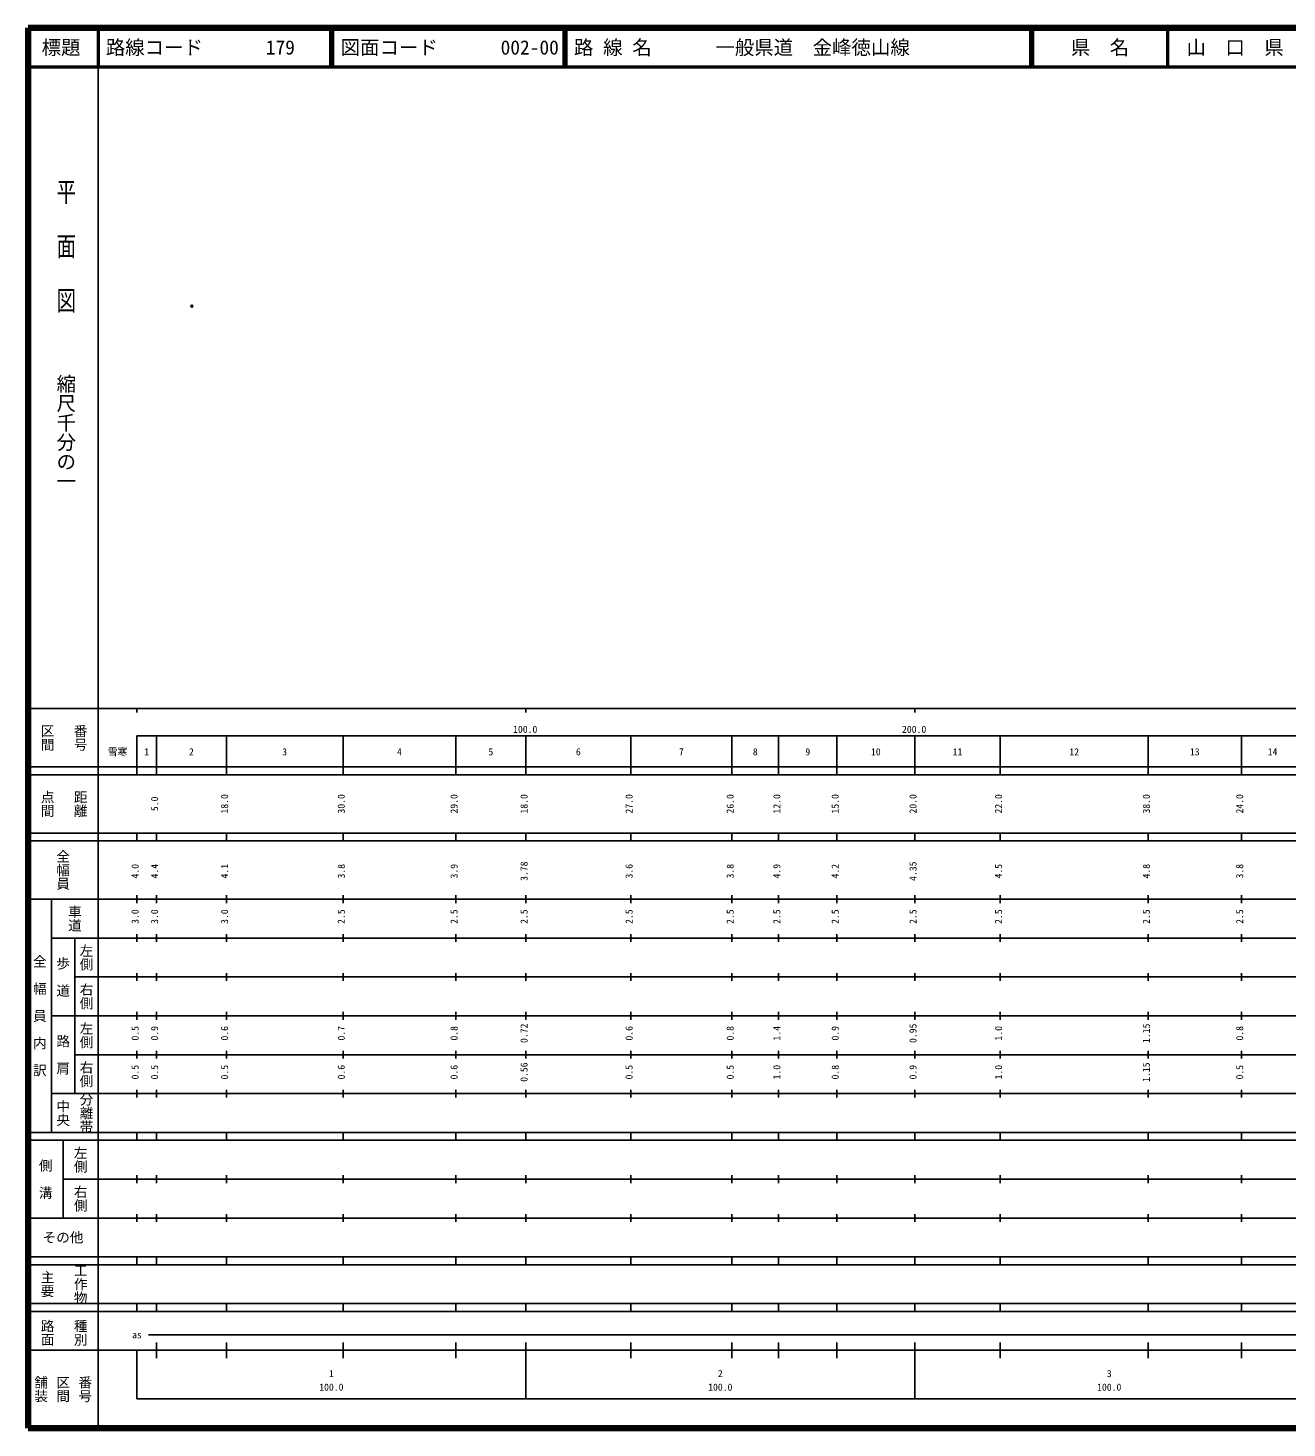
# Model space of a CAD drawing. Units: millimetres on the paper. Extents: x 40 to 680, y 20 to 380.
# Drawn here: x 40 to 363.7, y 20 to 380 of the extents above; entities that cross this region are included whole.
import ezdxf
from ezdxf.enums import TextEntityAlignment as Align

# ---------------------------------------------------------------- set-up
doc = ezdxf.new("R2010")
doc.units = ezdxf.units.MM
doc.header["$PDMODE"] = 32
doc.header["$PDSIZE"] = 0.5
doc.layers.add('M-OTRS', color=6, linetype='Continuous')
doc.layers.add('M-TTL-TXT', color=7, linetype='Continuous')
for name, color, linetype, lineweight in [('M-TTL', 2, 'Continuous', 140), ('M-TTL-BAND', 7, 'Continuous', 25), ('M-TTL-LINE', 7, 'Continuous', 50)]:
    doc.layers.add(name, color=color, linetype=linetype, lineweight=lineweight)
doc.styles.add('@ＭＳ ゴシック', font='')
doc.styles.add('ＭＳ ゴシック', font='')
doc.styles.get('@ＭＳ ゴシック').set_extended_font_data('@MS Gothic')
doc.styles.get('ＭＳ ゴシック').set_extended_font_data('MS Gothic')

msp = doc.modelspace()

# ---------------------------------------------------------------- linework, layer by layer
at = {"layer": 'M-OTRS'}
msp.add_point((82.136, 308.477), dxfattribs=at)
at = {"layer": 'M-TTL'}
for p, q in [((40, 380), (40, 20)), ((680, 380), (40, 380)), ((40, 20), (680, 20))]:
    msp.add_line(p, q, dxfattribs=at)
at = {"layer": 'M-TTL-BAND'}
for p, q in [((58, 370), (58, 20)), ((40, 205), (579, 205)), ((68, 205), (68, 204)), ((168, 205), (168, 204)), ((268, 205), (268, 204)), ((68, 198), (579, 198)), ((68, 198), (68, 188)), ((73, 188), (73, 198)), ((91, 188), (91, 198)), ((121, 188), (121, 198)), ((150, 188), (150, 198)), ((168, 188), (168, 198)), ((195, 188), (195, 198)), ((221, 188), (221, 198)), ((233, 188), (233, 198)), ((248, 188), (248, 198)), ((268, 188), (268, 198)), ((290, 188), (290, 198)), ((328, 188), (328, 198)), ((352, 188), (352, 198)), ((40, 190), (579, 190)), ((40, 188), (579, 188)), ((40, 173), (579, 173)), ((68, 171), (68, 173)), ((73, 171), (73, 173)), ((91, 171), (91, 173)), ((121, 171), (121, 173)), ((150, 171), (150, 173)), ((168, 171), (168, 173)), ((195, 171), (195, 173)), ((221, 171), (221, 173)), ((233, 171), (233, 173)), ((248, 171), (248, 173)), ((268, 171), (268, 173)), ((290, 171), (290, 173)), ((328, 171), (328, 173)), ((352, 171), (352, 173)), ((40, 171), (579, 171)), ((40, 156), (579, 156)), ((46, 96), (46, 156)), ((68, 155), (68, 157)), ((73, 155), (73, 157)), ((91, 155), (91, 157)), ((121, 155), (121, 157)), ((150, 155), (150, 157)), ((168, 155), (168, 157)), ((195, 155), (195, 157)), ((221, 155), (221, 157)), ((233, 155), (233, 157)), ((248, 155), (248, 157)), ((268, 155), (268, 157)), ((290, 155), (290, 157)), ((328, 155), (328, 157)), ((352, 155), (352, 157)), ((46, 146), (579, 146)), ((52, 146), (52, 106)), ((68, 145), (68, 147)), ((73, 145), (73, 147)), ((91, 145), (91, 147)), ((121, 145), (121, 147)), ((150, 145), (150, 147)), ((168, 145), (168, 147)), ((195, 145), (195, 147)), ((221, 145), (221, 147)), ((233, 145), (233, 147)), ((248, 145), (248, 147)), ((268, 145), (268, 147)), ((290, 145), (290, 147)), ((328, 145), (328, 147)), ((352, 145), (352, 147)), ((68, 135), (68, 137)), ((73, 135), (73, 137)), ((91, 135), (91, 137)), ((121, 135), (121, 137)), ((150, 135), (150, 137)), ((168, 135), (168, 137)), ((195, 135), (195, 137)), ((221, 135), (221, 137)), ((233, 135), (233, 137)), ((248, 135), (248, 137)), ((268, 135), (268, 137)), ((290, 135), (290, 137)), ((328, 135), (328, 137)), ((352, 135), (352, 137)), ((52, 136), (579, 136)), ((46, 126), (579, 126)), ((68, 125), (68, 127)), ((73, 125), (73, 127)), ((91, 125), (91, 127)), ((121, 125), (121, 127)), ((150, 125), (150, 127)), ((168, 125), (168, 127)), ((195, 125), (195, 127)), ((221, 125), (221, 127)), ((233, 125), (233, 127)), ((248, 125), (248, 127)), ((268, 125), (268, 127)), ((290, 125), (290, 127)), ((328, 125), (328, 127)), ((352, 125), (352, 127)), ((52, 116), (579, 116)), ((68, 115), (68, 117)), ((73, 115), (73, 117)), ((91, 115), (91, 117)), ((121, 115), (121, 117)), ((150, 115), (150, 117)), ((168, 115), (168, 117)), ((195, 115), (195, 117)), ((221, 115), (221, 117)), ((233, 115), (233, 117)), ((248, 115), (248, 117)), ((268, 115), (268, 117)), ((290, 115), (290, 117)), ((328, 115), (328, 117)), ((352, 115), (352, 117)), ((46, 106), (579, 106)), ((68, 105), (68, 107)), ((73, 105), (73, 107)), ((91, 105), (91, 107)), ((121, 105), (121, 107)), ((150, 105), (150, 107)), ((168, 105), (168, 107)), ((195, 105), (195, 107)), ((221, 105), (221, 107)), ((233, 105), (233, 107)), ((248, 105), (248, 107)), ((268, 105), (268, 107)), ((290, 105), (290, 107)), ((328, 105), (328, 107)), ((352, 105), (352, 107)), ((40, 96), (579, 96)), ((40, 94), (579, 94)), ((49, 94), (49, 74)), ((68, 94), (68, 96)), ((73, 94), (73, 96)), ((91, 94), (91, 96)), ((121, 94), (121, 96)), ((150, 94), (150, 96)), ((168, 94), (168, 96)), ((195, 94), (195, 96)), ((221, 94), (221, 96)), ((233, 94), (233, 96)), ((248, 94), (248, 96)), ((268, 94), (268, 96)), ((290, 94), (290, 96)), ((328, 94), (328, 96)), ((352, 94), (352, 96)), ((49, 84), (579, 84)), ((68, 83), (68, 85)), ((73, 83), (73, 85)), ((91, 83), (91, 85)), ((121, 83), (121, 85)), ((150, 83), (150, 85)), ((168, 83), (168, 85)), ((195, 83), (195, 85)), ((221, 83), (221, 85)), ((233, 83), (233, 85)), ((248, 83), (248, 85)), ((268, 83), (268, 85)), ((290, 83), (290, 85)), ((328, 83), (328, 85)), ((352, 83), (352, 85)), ((40, 74), (579, 74)), ((68, 73), (68, 75)), ((73, 73), (73, 75)), ((91, 73), (91, 75)), ((121, 73), (121, 75)), ((150, 73), (150, 75)), ((168, 73), (168, 75)), ((195, 73), (195, 75)), ((221, 73), (221, 75)), ((233, 73), (233, 75)), ((248, 73), (248, 75)), ((268, 73), (268, 75)), ((290, 73), (290, 75)), ((328, 73), (328, 75)), ((352, 73), (352, 75)), ((40, 64), (579, 64)), ((40, 62), (579, 62)), ((68, 62), (68, 64)), ((73, 62), (73, 64)), ((91, 62), (91, 64)), ((121, 62), (121, 64)), ((150, 62), (150, 64)), ((168, 62), (168, 64)), ((195, 62), (195, 64)), ((221, 62), (221, 64)), ((233, 62), (233, 64)), ((248, 62), (248, 64)), ((268, 62), (268, 64)), ((290, 62), (290, 64)), ((328, 62), (328, 64)), ((352, 62), (352, 64)), ((40, 52), (579, 52)), ((68, 50), (68, 52)), ((73, 50), (73, 52)), ((91, 50), (91, 52)), ((121, 50), (121, 52)), ((150, 50), (150, 52)), ((168, 50), (168, 52)), ((195, 50), (195, 52)), ((221, 50), (221, 52)), ((233, 50), (233, 52)), ((248, 50), (248, 52)), ((268, 50), (268, 52)), ((290, 50), (290, 52)), ((328, 50), (328, 52)), ((352, 50), (352, 52)), ((40, 50), (579, 50)), ((71, 44), (565, 44)), ((40, 40), (579, 40)), ((68, 40), (68, 27.5)), ((73, 38), (73, 42)), ((91, 38), (91, 42)), ((121, 38), (121, 42)), ((150, 38), (150, 42)), ((168, 27.5), (168, 42)), ((195, 38), (195, 42)), ((221, 38), (221, 42)), ((233, 38), (233, 42)), ((248, 38), (248, 42)), ((268, 27.5), (268, 42)), ((290, 38), (290, 42)), ((328, 38), (328, 42)), ((352, 38), (352, 42)), ((68, 27.5), (579, 27.5))]:
    msp.add_line(p, q, dxfattribs=at)
at = {"layer": 'M-TTL-LINE'}
for p, q in [((58, 380), (58, 370)), ((117.75, 380), (117.75, 370)), ((118.25, 380), (118.25, 370)), ((177.75, 380), (177.75, 370)), ((178.25, 380), (178.25, 370)), ((297.75, 380), (297.75, 370)), ((298.25, 380), (298.25, 370)), ((333, 380), (333, 370)), ((40, 370), (680, 370))]:
    msp.add_line(p, q, dxfattribs=at)

# ---------------------------------------------------------------- texts
at = {"layer": 'M-TTL-BAND', "style": '@ＭＳ ゴシック', "width": 1.4}
msp.add_text('平  面  図', height=3.666, rotation=270, dxfattribs=at).set_placement((49.777, 306.475), align=Align.MIDDLE_RIGHT)
at = {"layer": 'M-TTL-BAND', "style": '@ＭＳ ゴシック'}
msp.add_text('縮尺千分の一', height=3.666, rotation=270, dxfattribs=at).set_placement((49.777, 261.03), align=Align.MIDDLE_RIGHT)
for s, p in [('区間', (45, 197.5)), ('番号', (53.5, 197.5)), ('点間', (45, 180.5)), ('距離', (53.5, 180.5)), ('全幅員', (49, 163.5)), ('車道', (52, 151)), ('左側', (55, 141)), ('全\u3000幅\u3000員\u3000内\u3000訳', (43, 126)), ('歩\u3000道', (49, 136)), ('右側', (55, 131)), ('左側', (55, 121)), ('路\u3000肩', (49, 116)), ('右側', (55, 111)), ('分離帯', (55, 101)), ('中央', (49, 101)), ('左側', (53.5, 89)), ('側\u3000溝', (44.5, 84)), ('右側', (53.5, 79)), ('工作物', (53.5, 57)), ('主要', (45, 57)), ('路面', (45, 44.5)), ('種別', (53.5, 44.5)), ('舗装', (43.333, 30)), ('区間', (49, 30)), ('番号', (54.667, 30))]:
    msp.add_text(s, height=2.566, rotation=270, dxfattribs=at).set_placement(p, align=Align.MIDDLE_CENTER)
at = {"layer": 'M-TTL-BAND', "style": 'ＭＳ ゴシック'}
for s, p in [('100.0', (167.844, 198.195)), ('200.0', (267.844, 198.195)), ('雪寒', (63.017, 192.405)), ('1', (70.5, 192.405)), ('2', (82, 192.405)), ('3', (106, 192.405)), ('4', (135.5, 192.405)), ('5', (159, 192.405)), ('6', (181.5, 192.405)), ('7', (208, 192.405)), ('8', (227, 192.405)), ('9', (240.5, 192.405)), ('10', (258, 192.405)), ('11', (279, 192.405)), ('12', (309, 192.405)), ('13', (340, 192.405)), ('14', (360, 192.405)), ('as', (68, 42.5)), ('1', (118, 32.523)), ('2', (218, 32.523)), ('3', (318, 32.523)), ('100.0', (118, 29.033)), ('100.0', (218, 29.033)), ('100.0', (318, 29.033))]:
    msp.add_text(s, height=1.833, dxfattribs=at).set_placement(p, align=Align.BOTTOM_CENTER)
for s, p in [('5.0', (74, 180.5)), ('18.0', (92, 180.5)), ('30.0', (122, 180.5)), ('29.0', (151, 180.5)), ('18.0', (169, 180.5)), ('27.0', (196, 180.5)), ('26.0', (222, 180.5)), ('12.0', (234, 180.5)), ('15.0', (249, 180.5)), ('20.0', (269, 180.5)), ('22.0', (291, 180.5)), ('38.0', (329, 180.5)), ('24.0', (353, 180.5)), ('4.0', (69, 163.174)), ('4.4', (74, 163.174)), ('4.1', (92, 163.174)), ('3.8', (122, 163.174)), ('3.9', (151, 163.174)), ('3.78', (169, 163.174)), ('3.6', (196, 163.174)), ('3.8', (222, 163.174)), ('4.9', (234, 163.174)), ('4.2', (249, 163.174)), ('4.35', (269, 163.174)), ('4.5', (291, 163.174)), ('4.8', (329, 163.174)), ('3.8', (353, 163.174)), ('3.0', (69, 151.5)), ('3.0', (74, 151.5)), ('3.0', (92, 151.5)), ('2.5', (122, 151.5)), ('2.5', (151, 151.5)), ('2.5', (169, 151.5)), ('2.5', (196, 151.5)), ('2.5', (222, 151.5)), ('2.5', (234, 151.5)), ('2.5', (249, 151.5)), ('2.5', (269, 151.5)), ('2.5', (291, 151.5)), ('2.5', (329, 151.5)), ('2.5', (353, 151.5)), ('0.5', (69, 121.5)), ('0.9', (74, 121.5)), ('0.6', (92, 121.5)), ('0.7', (122, 121.5)), ('0.8', (151, 121.5)), ('0.72', (169, 121.5)), ('0.6', (196, 121.5)), ('0.8', (222, 121.5)), ('1.4', (234, 121.5)), ('0.9', (249, 121.5)), ('0.95', (269, 121.5)), ('1.0', (291, 121.5)), ('1.15', (329, 121.5)), ('0.8', (353, 121.5)), ('0.5', (69, 111.5)), ('0.5', (74, 111.5)), ('0.5', (92, 111.5)), ('0.6', (122, 111.5)), ('0.6', (151, 111.5)), ('0.56', (169, 111.5)), ('0.5', (196, 111.5)), ('0.5', (222, 111.5)), ('1.0', (234, 111.5)), ('0.8', (249, 111.5)), ('0.9', (269, 111.5)), ('1.0', (291, 111.5)), ('1.15', (329, 111.5)), ('0.5', (353, 111.5))]:
    msp.add_text(s, height=1.833, rotation=90, dxfattribs=at).set_placement(p, align=Align.BOTTOM_CENTER)
msp.add_text('その他', height=2.566, dxfattribs=at).set_placement((49, 69), align=Align.MIDDLE_CENTER)
at = {"layer": 'M-TTL-TXT', "style": 'ＭＳ ゴシック'}
for s, p in [('標題', (48.5, 375)), ('県\u3000名', (315.625, 375)), ('山\u3000口\u3000県', (350.375, 375))]:
    msp.add_text(s, height=3.666, dxfattribs=at).set_placement(p, align=Align.MIDDLE_CENTER)
for s, p in [('路線コード', (60, 375)), ('179', (101.142, 375)), ('図面コード', (120.38, 375)), ('002-00', (161.521, 375)), ('路 線 名', (180.38, 375)), ('一般県道\u3000金峰徳山線', (216.734, 375))]:
    msp.add_text(s, height=3.666, dxfattribs=at).set_placement(p, align=Align.MIDDLE_LEFT)

doc.saveas('drawing.dxf')
